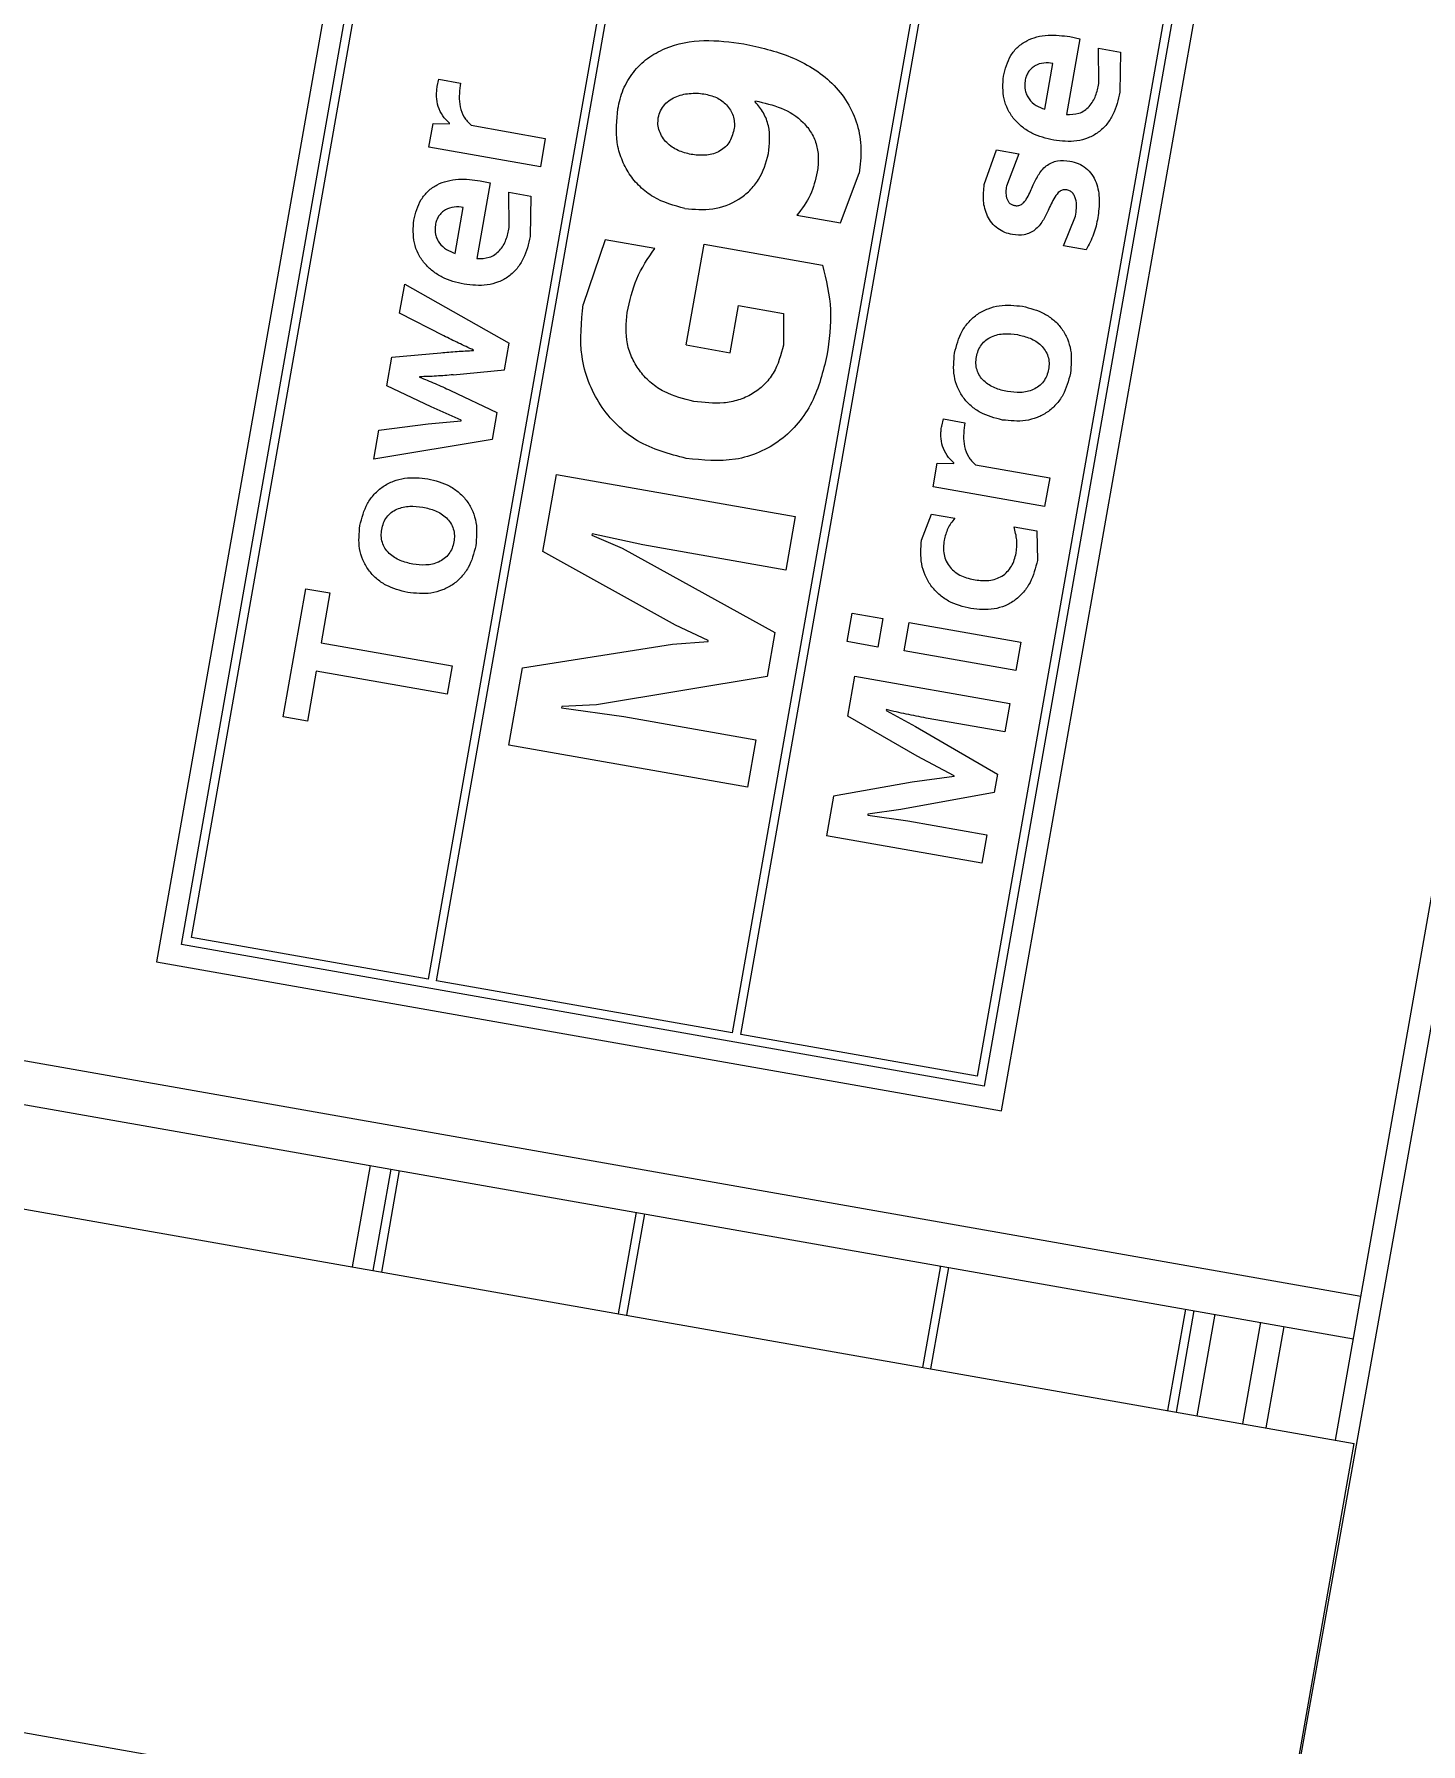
# Model space of a CAD drawing. Header units: millimetres. Extents: x 0 to 1189, y 0 to 841.
# Drawn here: x 629.282 to 632.508, y 594.199 to 598.179 of the extents above; entities that cross this region are included whole.
import ezdxf

# ---------------------------------------------------------------- set-up
doc = ezdxf.new("R2010")
doc.units = ezdxf.units.MM
doc.layers.get('0').update_dxf_attribs({"lineweight": 18})
doc.layers.add('尺寸线层', color=3, linetype='Continuous', lineweight=18)
doc.dimstyles.new('ISO-25', dxfattribs={"dimtxt": 2.5, "dimasz": 2.5, "dimexe": 1.25, "dimexo": 0.625, "dimtad": 1, "dimtxsty": 'Standard', "dimcen": 2.5, "dimdle": 5, "dimadec": 0, "dimazin": 0, "dimtfac": 1, "dimtmove": 0, "dimatfit": 3, "dimfxl": 1, "dimarcsym": 0})

# ---------------------------------------------------------------- blocks, each defined once
blk = doc.blocks.new('*X16')
at = {"layer": '尺寸线层', "linetype": 'Continuous'}
for points in [[(668.6687, 617.1299), (668.6299, 612.9938), (667.2905, 613.2299)], [(655.1602, 540.5189), (656.5383, 544.4188), (655.199, 544.6549)]]:
    blk.add_hatch(color=0, dxfattribs=at).paths.add_polyline_path(points, flags=0)
at = {"layer": '尺寸线层', "color": 0, "linetype": 'Continuous'}
for p, q in [((666.5541, 617.5027), (670.6383, 616.7826)), ((668.6687, 617.1299), (655.1602, 540.5189)), ((625.2283, 545.7966), (657.1298, 540.1716))]:
    blk.add_line(p, q, dxfattribs=at)
at = {"layer": '尺寸线层', "color": 0, "insert": (658.4206, 579.4404), "char_height": 3.5, "width": 28.938547, "attachment_point": 5, "rotation": 80.0001}
blk.add_mtext('388,96', dxfattribs=at)

msp = doc.modelspace()

# ---------------------------------------------------------------- linework, layer by layer
at = {"color": 7, "linetype": 'Continuous', "lineweight": 15}
for p, q in [((630.2264, 599.7614), (629.5665, 596.0191)), ((630.2264, 599.7614), (629.5666, 596.0191)), ((629.6244, 596.0597), (630.2669, 599.7035)), ((629.6475, 596.0759), (630.2831, 599.6803)), ((632.3095, 594.9059), (633.143, 599.633)), ((630.8335, 599.5833), (630.198, 595.9789)), ((630.2176, 595.9754), (630.8532, 599.5798)), ((631.5413, 599.4585), (630.9057, 595.8541)), ((630.9254, 595.8506), (631.5609, 599.455)), ((631.5325, 595.6725), (632.1924, 599.4148)), ((632.1114, 599.358), (631.4758, 595.7536)), ((632.1345, 599.3742), (631.492, 595.7304)), ((631.936, 592.5347), (633.0267, 598.6381)), ((631.7144, 598.168), (631.6834, 597.9918)), ((631.6915, 598.1729), (631.7144, 598.168)), ((631.7577, 598.1458), (631.8087, 598.1368)), ((631.7589, 598.0636), (631.7577, 598.1458)), ((631.8087, 598.1368), (631.8078, 598.0433)), ((631.6331, 598.0038), (631.6519, 598.1107)), ((630.2196, 598.0572), (630.2235, 598.0736)), ((630.2235, 598.0736), (630.2734, 598.0649)), ((630.2734, 598.0649), (630.2725, 598.0594)), ((630.9589, 598.0211), (630.9601, 598.0233)), ((630.1999, 597.9156), (630.2096, 597.9706)), ((630.2096, 597.9706), (630.248, 597.9702)), ((630.248, 597.9702), (630.2482, 597.9712)), ((630.2981, 597.9666), (630.4709, 597.9361)), ((630.4593, 597.8699), (630.1999, 597.9156)), ((630.4709, 597.9361), (630.4593, 597.8699)), ((631.4921, 597.8288), (631.5208, 597.9091)), ((631.5208, 597.9091), (631.5728, 597.8999)), ((631.5728, 597.8999), (631.5439, 597.8252)), ((630.3196, 597.8376), (630.3426, 597.8327)), ((631.1577, 597.7393), (631.2008, 597.8551)), ((630.3426, 597.8327), (630.3115, 597.6565)), ((630.3859, 597.8105), (630.4369, 597.8015)), ((630.3871, 597.7283), (630.3859, 597.8105)), ((630.4369, 597.8015), (630.4359, 597.708)), ((630.2612, 597.6685), (630.2801, 597.7754)), ((631.0562, 597.7572), (631.1577, 597.7393)), ((631.6767, 597.6862), (631.7046, 597.7552)), ((630.6104, 597.6999), (630.5592, 597.5496)), ((630.7253, 597.6796), (630.6104, 597.6999)), ((630.7988, 597.4553), (630.8401, 597.6896)), ((630.8401, 597.6896), (631.1154, 597.6411)), ((631.7289, 597.677), (631.6767, 597.6862)), ((630.1318, 597.5294), (630.1437, 597.5966)), ((630.1437, 597.5966), (630.3869, 597.4597)), ((630.2345, 597.4767), (630.1318, 597.5294)), ((630.9011, 597.4373), (630.9205, 597.5471)), ((630.9205, 597.5471), (631.0251, 597.5286)), ((631.0251, 597.5286), (631.0248, 597.4551)), ((630.1138, 597.4271), (630.2276, 597.4372)), ((630.3038, 597.4423), (630.304, 597.4433)), ((630.3759, 597.3972), (630.3869, 597.4597)), ((630.7988, 597.4553), (630.9011, 597.4373)), ((630.1019, 597.3599), (630.1138, 597.4271)), ((630.2053, 597.3109), (630.1019, 597.3599)), ((630.1783, 597.3813), (630.1781, 597.3803)), ((630.2566, 597.3858), (630.3759, 597.3972)), ((630.2501, 597.3493), (630.3584, 597.2978)), ((630.1983, 597.2714), (630.275, 597.279)), ((630.2752, 597.28), (630.2053, 597.3109)), ((630.275, 597.279), (630.2752, 597.28)), ((630.3584, 597.2978), (630.3473, 597.2352)), ((631.393, 597.2666), (631.3969, 597.2831)), ((631.3969, 597.2831), (631.4468, 597.2743)), ((630.072, 597.1898), (630.0838, 597.257)), ((630.0838, 597.257), (630.1983, 597.2714)), ((631.4468, 597.2743), (631.4458, 597.2689)), ((630.3473, 597.2352), (630.072, 597.1898)), ((631.3733, 597.1251), (631.3829, 597.18)), ((631.3829, 597.18), (631.4213, 597.1796)), ((631.4213, 597.1796), (631.4215, 597.1807)), ((631.4715, 597.1761), (631.6443, 597.1456)), ((630.4653, 596.9743), (630.497, 597.1537)), ((630.497, 597.1537), (631.0524, 597.0558)), ((631.6326, 597.0793), (631.3733, 597.1251)), ((631.6443, 597.1456), (631.6326, 597.0793)), ((631.0524, 597.0558), (631.0304, 596.9313)), ((631.3461, 597.0006), (631.3692, 597.0614)), ((631.3692, 597.0614), (631.4233, 597.0518)), ((630.58, 597.0156), (630.5794, 597.0125)), ((630.5794, 597.0125), (630.65, 596.9821)), ((630.6981, 596.9899), (630.58, 597.0156)), ((631.5613, 597.0317), (631.6147, 597.0223)), ((631.6147, 597.0223), (631.6157, 596.9536)), ((630.7738, 596.8033), (630.4653, 596.9743)), ((630.65, 596.9821), (631.0048, 596.7858)), ((631.0304, 596.9313), (630.6981, 596.9899)), ((629.8613, 596.5898), (629.9138, 596.8879)), ((629.9138, 596.8879), (629.9698, 596.878)), ((629.9698, 596.878), (629.9494, 596.7622)), ((630.8501, 596.7672), (630.7738, 596.8033)), ((631.1734, 596.7647), (631.1851, 596.831)), ((631.1851, 596.831), (631.2563, 596.8184)), ((631.2563, 596.8184), (631.2446, 596.7522)), ((631.3059, 596.743), (631.3176, 596.8092)), ((631.3176, 596.8092), (631.5769, 596.7635)), ((629.9494, 596.7622), (630.2545, 596.7084)), ((630.7668, 596.7592), (630.8497, 596.7649)), ((630.8497, 596.7649), (630.8501, 596.7672)), ((631.0048, 596.7858), (630.9868, 596.6839)), ((631.2446, 596.7522), (631.1734, 596.7647)), ((631.5769, 596.7635), (631.5652, 596.6973)), ((630.4177, 596.7041), (630.7668, 596.7592)), ((631.5652, 596.6973), (631.3059, 596.743)), ((629.9377, 596.696), (629.9172, 596.5799)), ((630.2428, 596.6422), (629.9377, 596.696)), ((630.2545, 596.7084), (630.2428, 596.6422)), ((630.3859, 596.524), (630.4177, 596.7041)), ((630.9868, 596.6839), (630.5898, 596.6177)), ((631.1743, 596.5913), (631.1907, 596.6845)), ((631.1907, 596.6845), (631.5517, 596.6209)), ((630.5092, 596.614), (630.5086, 596.6106)), ((630.5086, 596.6106), (630.6535, 596.5901)), ((630.5898, 596.6177), (630.5092, 596.614)), ((631.2643, 596.6065), (631.2639, 596.6042)), ((631.2639, 596.6042), (631.332, 596.5675)), ((631.5517, 596.6209), (631.5401, 596.5546)), ((629.9172, 596.5799), (629.8613, 596.5898)), ((630.6535, 596.5901), (630.9607, 596.5359)), ((631.336, 596.4982), (631.1743, 596.5913)), ((631.332, 596.5675), (631.5227, 596.4563)), ((631.5401, 596.5546), (631.3571, 596.5869)), ((630.9413, 596.4261), (630.3859, 596.524)), ((630.9607, 596.5359), (630.9413, 596.4261)), ((631.4222, 596.4525), (631.336, 596.4982)), ((631.4219, 596.4509), (631.3244, 596.4376)), ((631.4219, 596.4509), (631.4222, 596.4525)), ((631.5227, 596.4563), (631.5152, 596.4135)), ((631.1415, 596.4054), (631.1251, 596.3126)), ((631.3244, 596.4376), (631.1415, 596.4054)), ((631.5152, 596.4135), (631.2979, 596.3742)), ((631.2214, 596.3631), (631.2209, 596.3607)), ((631.2979, 596.3742), (631.2214, 596.3631)), ((631.2209, 596.3607), (631.3146, 596.3475)), ((631.3146, 596.3475), (631.4978, 596.3152)), ((631.4862, 596.249), (631.1251, 596.3126)), ((631.4978, 596.3152), (631.4862, 596.249)), ((631.492, 595.7304), (629.6244, 596.0597)), ((630.198, 595.9789), (629.6475, 596.0759)), ((629.5665, 596.0191), (629.5666, 596.0191)), ((629.5666, 596.0191), (631.5325, 595.6725)), ((630.9057, 595.8541), (630.2176, 595.9754)), ((631.4758, 595.7536), (630.9254, 595.8506)), ((629.18, 595.7014), (632.3512, 595.1423)), ((630.0631, 595.5457), (630.0215, 595.3094)), ((630.0632, 595.5457), (630.0215, 595.3094)), ((629.2073, 595.4529), (632.3528, 594.8983)), ((631.9874, 594.9627), (632.0291, 595.1991)), ((632.1346, 595.1805), (632.0929, 594.9441)), ((632.1887, 595.1709), (632.1471, 594.9346)), ((631.936, 592.5347), (632.3528, 594.8983)), ((628.9989, 594.2711), (630.5717, 593.9938))]:
    msp.add_line(p, q, dxfattribs=at)
at = {"color": 8, "linetype": 'Continuous', "lineweight": 15}
for p, q in [((632.3685, 595.2407), (628.2204, 595.9722)), ((630.0706, 595.3007), (630.1123, 595.537)), ((630.0903, 595.2972), (630.132, 595.5336)), ((630.6824, 595.4365), (630.6407, 595.2002)), ((630.6604, 595.1967), (630.7021, 595.433)), ((631.3902, 595.3117), (631.3485, 595.0754)), ((631.3681, 595.0719), (631.4098, 595.3083)), ((631.9603, 595.2112), (631.9186, 594.9748)), ((631.9799, 595.2077), (631.9383, 594.9714))]:
    msp.add_line(p, q, dxfattribs=at)
at = {"color": 7, "linetype": 'Continuous', "lineweight": 15}
for points, knots in [([(630.6395, 598.0049), (630.643, 598.0201), (630.6501, 598.0504), (630.6741, 598.091), (630.7077, 598.1238), (630.7623, 598.1541), (630.8404, 598.1684), (630.9018, 598.1604), (630.9326, 598.1565)], [0, 0, 0, 0, 0.0465435, 0.0930585, 0.1395523, 0.1860827, 0.2788761, 0.3719464, 0.3719464, 0.3719464, 0.3719464]), ([(630.9326, 598.1565), (630.9696, 598.1481), (631.0436, 598.1313), (631.1271, 598.0806), (631.1755, 598.0213), (631.1986, 597.9687), (631.2079, 597.9118), (631.2032, 597.874), (631.2008, 597.8551)], [0, 0, 0, 0, 0.1140248, 0.2276582, 0.2851535, 0.3416636, 0.3986455, 0.4556996, 0.4556996, 0.4556996, 0.4556996]), ([(631.5366, 598.0811), (631.541, 598.0978), (631.5475, 598.1228), (631.5695, 598.1496), (631.5904, 598.1641), (631.6146, 598.1731), (631.6486, 598.1783), (631.6745, 598.175), (631.6915, 598.1729)], [0, 0, 0, 0, 0.0510179, 0.0764945, 0.102216, 0.1265998, 0.1534733, 0.2046742, 0.2046742, 0.2046742, 0.2046742]), ([(631.6536, 597.9319), (631.6362, 597.936), (631.6101, 597.9422), (631.5802, 597.9618), (631.5608, 597.9802), (631.5463, 598.0027), (631.5338, 598.0363), (631.5355, 598.0632), (631.5366, 598.0811)], [0, 0, 0, 0, 0.0531608, 0.0798053, 0.10643, 0.1330521, 0.159674, 0.2126708, 0.2126708, 0.2126708, 0.2126708]), ([(631.6519, 598.1107), (631.6448, 598.1115), (631.6305, 598.1129), (631.6128, 598.1074), (631.6013, 598.0988), (631.5942, 598.0904), (631.5903, 598.0822), (631.5881, 598.0754), (631.5874, 598.0718), (631.5871, 598.0701)], [0, 0, 0, 0, 0.02153007, 0.04300695, 0.05354215, 0.06458434, 0.07535601, 0.08076061, 0.08615222, 0.08615222, 0.08615222, 0.08615222]), ([(630.2482, 597.9712), (630.2425, 597.9768), (630.2311, 597.9879), (630.2207, 598.0098), (630.2175, 598.0295), (630.2179, 598.0454), (630.2191, 598.0533), (630.2196, 598.0572)], [0, 0, 0, 0, 0.02375994, 0.04752707, 0.07128221, 0.08318473, 0.09509587, 0.09509587, 0.09509587, 0.09509587]), ([(630.2725, 598.0594), (630.2709, 598.0426), (630.2686, 598.0172), (630.2804, 597.9847), (630.2922, 597.9727), (630.2981, 597.9666)], [0, 0, 0, 0, 0.0503171, 0.075551, 0.1007763, 0.1007763, 0.1007763, 0.1007763]), ([(630.7338, 597.9842), (630.7353, 597.9898), (630.7381, 598.0009), (630.7481, 598.015), (630.7611, 598.0263), (630.7815, 598.0369), (630.8045, 598.0411), (630.8273, 598.0414), (630.8386, 598.0397), (630.8442, 598.0389)], [0, 0, 0, 0, 0.0170996, 0.0342058, 0.0508947, 0.0684536, 0.1026643, 0.1198061, 0.1369661, 0.1369661, 0.1369661, 0.1369661]), ([(630.8442, 598.0389), (630.8538, 598.0364), (630.8729, 598.0314), (630.8926, 598.0154), (630.9037, 597.9991), (630.9092, 597.9853), (630.911, 597.9731), (630.9108, 597.9632), (630.9101, 597.9584), (630.9097, 597.956)], [0, 0, 0, 0, 0.0294513, 0.0588572, 0.073787, 0.088389, 0.1031427, 0.1105212, 0.1179018, 0.1179018, 0.1179018, 0.1179018]), ([(631.5871, 598.0701), (631.5864, 598.0626), (631.5855, 598.0514), (631.5905, 598.0372), (631.598, 598.0244), (631.6122, 598.0116), (631.6261, 598.0064), (631.6331, 598.0038)], [0, 0, 0, 0, 0.02215981, 0.03331655, 0.04447271, 0.06667576, 0.08894912, 0.08894912, 0.08894912, 0.08894912]), ([(631.8078, 598.0433), (631.8035, 598.0256), (631.7972, 597.9991), (631.7777, 597.9682), (631.7581, 597.9491), (631.734, 597.9363), (631.6988, 597.9267), (631.6716, 597.9298), (631.6536, 597.9319)], [0, 0, 0, 0, 0.0541544, 0.0812543, 0.1083523, 0.1354469, 0.1625587, 0.2166486, 0.2166486, 0.2166486, 0.2166486]), ([(631.6834, 597.9918), (631.6932, 597.9918), (631.708, 597.9917), (631.7257, 598.0005), (631.7403, 598.0134), (631.7526, 598.0351), (631.7568, 598.054), (631.7589, 598.0636)], [0, 0, 0, 0, 0.0290432, 0.0436154, 0.0582207, 0.0873222, 0.1165323, 0.1165323, 0.1165323, 0.1165323]), ([(630.7957, 597.7729), (630.7702, 597.7798), (630.7319, 597.7902), (630.6903, 597.8228), (630.665, 597.8528), (630.6471, 597.888), (630.6332, 597.939), (630.637, 597.9786), (630.6395, 598.0049)], [0, 0, 0, 0, 0.0782751, 0.1177424, 0.1568503, 0.195495, 0.2354328, 0.3137881, 0.3137881, 0.3137881, 0.3137881]), ([(630.9903, 597.9006), (630.9924, 597.9224), (630.9955, 597.9551), (630.9815, 597.9909), (630.9698, 598.0092), (630.9625, 598.0171), (630.9589, 598.0211)], [0, 0, 0, 0, 0.0646065, 0.0970478, 0.1132944, 0.1295535, 0.1295535, 0.1295535, 0.1295535]), ([(630.9601, 598.0233), (630.9802, 598.0187), (631.0204, 598.0096), (631.0657, 597.9818), (631.0911, 597.9489), (631.1034, 597.9201), (631.1064, 597.8942), (631.1058, 597.8735), (631.1042, 597.8633), (631.1034, 597.8582)], [0, 0, 0, 0, 0.061976, 0.123689, 0.1546702, 0.1856462, 0.2166258, 0.2321381, 0.2476664, 0.2476664, 0.2476664, 0.2476664]), ([(630.81, 597.8987), (630.7997, 597.9013), (630.779, 597.9063), (630.7564, 597.9217), (630.7427, 597.9383), (630.7358, 597.9528), (630.7321, 597.9685), (630.7333, 597.979), (630.7338, 597.9842)], [0, 0, 0, 0, 0.0318827, 0.0637279, 0.0799397, 0.0960276, 0.1116583, 0.1275378, 0.1275378, 0.1275378, 0.1275378]), ([(630.9097, 597.956), (630.9068, 597.9454), (630.9024, 597.9295), (630.8873, 597.9134), (630.8693, 597.9014), (630.8422, 597.8948), (630.8207, 597.8974), (630.81, 597.8987)], [0, 0, 0, 0, 0.0323363, 0.0485893, 0.064827, 0.0972009, 0.1296377, 0.1296377, 0.1296377, 0.1296377]), ([(630.7957, 597.7729), (630.8174, 597.771), (630.8607, 597.7671), (630.9133, 597.7869), (630.9471, 597.8141), (630.9753, 597.8477), (630.9843, 597.8795), (630.9903, 597.9006)], [0, 0, 0, 0, 0.0649931, 0.1298977, 0.1622908, 0.1950561, 0.2599477, 0.2599477, 0.2599477, 0.2599477]), ([(631.6046, 597.8244), (631.6086, 597.8331), (631.6167, 597.8505), (631.6319, 597.8699), (631.6485, 597.8797), (631.6669, 597.886), (631.6814, 597.8843), (631.6911, 597.8832)], [0, 0, 0, 0, 0.0288936, 0.0576646, 0.0720858, 0.0865114, 0.11527, 0.11527, 0.11527, 0.11527]), ([(631.6911, 597.8832), (631.6978, 597.8817), (631.7113, 597.8786), (631.7291, 597.8677), (631.7433, 597.8524), (631.7559, 597.8277), (631.7616, 597.7927), (631.7581, 597.7653), (631.7564, 597.7516)], [0, 0, 0, 0, 0.0207071, 0.0413855, 0.0615377, 0.082769, 0.1240485, 0.1654537, 0.1654537, 0.1654537, 0.1654537]), ([(630.1647, 597.7458), (630.1691, 597.7625), (630.1757, 597.7875), (630.1977, 597.8143), (630.2186, 597.8288), (630.2428, 597.8378), (630.2767, 597.843), (630.3026, 597.8397), (630.3196, 597.8376)], [0, 0, 0, 0, 0.0510292, 0.0764927, 0.1022261, 0.1266099, 0.1534832, 0.2046844, 0.2046844, 0.2046844, 0.2046844]), ([(631.1034, 597.8582), (631.0992, 597.8396), (631.0908, 597.8025), (631.0677, 597.7723), (631.0562, 597.7572)], [0, 0, 0, 0, 0.0564785, 0.1128501, 0.1128501, 0.1128501, 0.1128501]), ([(631.5578, 597.7124), (631.5517, 597.7137), (631.5395, 597.7165), (631.5228, 597.7257), (631.5092, 597.7389), (631.4959, 597.7601), (631.4881, 597.7913), (631.4908, 597.8162), (631.4921, 597.8288)], [0, 0, 0, 0, 0.0188153, 0.0376047, 0.0564948, 0.0751994, 0.112309, 0.1502392, 0.1502392, 0.1502392, 0.1502392]), ([(631.5439, 597.8252), (631.5432, 597.8207), (631.5419, 597.8116), (631.543, 597.8), (631.5462, 597.7913), (631.5502, 597.7857), (631.5557, 597.7816), (631.5601, 597.7804), (631.5624, 597.7798)], [0, 0, 0, 0, 0.01370365, 0.02739363, 0.03462111, 0.0410946, 0.04794692, 0.05479482, 0.05479482, 0.05479482, 0.05479482]), ([(631.5624, 597.7798), (631.5651, 597.7795), (631.5707, 597.7789), (631.5785, 597.7818), (631.5849, 597.7873), (631.5947, 597.801), (631.6002, 597.8141), (631.6046, 597.8244)], [0, 0, 0, 0, 0.00833761, 0.0166574, 0.02415687, 0.03337266, 0.06677267, 0.06677267, 0.06677267, 0.06677267]), ([(631.6842, 597.8161), (631.6813, 597.8164), (631.677, 597.8169), (631.6714, 597.8149), (631.6639, 597.8104), (631.6521, 597.7948), (631.6453, 597.7788), (631.6408, 597.7681)], [0, 0, 0, 0, 0.00871929, 0.01277253, 0.01746562, 0.03487344, 0.06986281, 0.06986281, 0.06986281, 0.06986281]), ([(631.7046, 597.7552), (631.7062, 597.7671), (631.7083, 597.7823), (631.7035, 597.7997), (631.6992, 597.8076), (631.6928, 597.8139), (631.6871, 597.8154), (631.6842, 597.8161)], [0, 0, 0, 0, 0.03562855, 0.04512068, 0.05395797, 0.06246577, 0.07133324, 0.07133324, 0.07133324, 0.07133324]), ([(630.2801, 597.7754), (630.2729, 597.7762), (630.2586, 597.7776), (630.241, 597.7721), (630.2294, 597.7635), (630.2224, 597.7551), (630.2184, 597.7469), (630.2162, 597.7401), (630.2156, 597.7365), (630.2152, 597.7348)], [0, 0, 0, 0, 0.0215306, 0.04301094, 0.05353913, 0.0645813, 0.07536364, 0.08075683, 0.08614844, 0.08614844, 0.08614844, 0.08614844]), ([(631.6408, 597.7681), (631.6368, 597.7599), (631.6287, 597.7435), (631.6141, 597.7252), (631.5983, 597.7157), (631.5808, 597.7098), (631.567, 597.7113), (631.5578, 597.7124)], [0, 0, 0, 0, 0.0274845, 0.0548819, 0.0685991, 0.0823291, 0.1096831, 0.1096831, 0.1096831, 0.1096831]), ([(630.2817, 597.5966), (630.2643, 597.6007), (630.2383, 597.6069), (630.2083, 597.6265), (630.1889, 597.6449), (630.1744, 597.6674), (630.1619, 597.701), (630.1636, 597.7279), (630.1647, 597.7458)], [0, 0, 0, 0, 0.0531607, 0.0798038, 0.1064323, 0.1330545, 0.1596762, 0.2126609, 0.2126609, 0.2126609, 0.2126609]), ([(630.2152, 597.7348), (630.2146, 597.7273), (630.2137, 597.7161), (630.2186, 597.7019), (630.2262, 597.6891), (630.2403, 597.6763), (630.2542, 597.6711), (630.2612, 597.6685)], [0, 0, 0, 0, 0.02217167, 0.03332847, 0.04447434, 0.06667732, 0.08895061, 0.08895061, 0.08895061, 0.08895061]), ([(630.3115, 597.6565), (630.3214, 597.6565), (630.3361, 597.6564), (630.3538, 597.6652), (630.3685, 597.6781), (630.3808, 597.6998), (630.385, 597.7187), (630.3871, 597.7283)], [0, 0, 0, 0, 0.0290434, 0.0436154, 0.0582207, 0.0873222, 0.1165323, 0.1165323, 0.1165323, 0.1165323]), ([(631.7564, 597.7516), (631.7537, 597.7385), (631.7484, 597.7122), (631.7354, 597.6887), (631.7289, 597.677)], [0, 0, 0, 0, 0.04005635, 0.08005211, 0.08005211, 0.08005211, 0.08005211]), ([(630.4359, 597.708), (630.4317, 597.6903), (630.4253, 597.6638), (630.4059, 597.6329), (630.3862, 597.6138), (630.3621, 597.601), (630.3269, 597.5914), (630.2998, 597.5945), (630.2817, 597.5966)], [0, 0, 0, 0, 0.0541544, 0.0812645, 0.1083541, 0.1354544, 0.1625718, 0.2166562, 0.2166562, 0.2166562, 0.2166562]), ([(630.6614, 597.5305), (630.6671, 597.5575), (630.6787, 597.6114), (630.7098, 597.6569), (630.7253, 597.6796)], [0, 0, 0, 0, 0.0820213, 0.1638655, 0.1638655, 0.1638655, 0.1638655]), ([(631.1154, 597.6411), (631.124, 597.6064), (631.1412, 597.537), (631.1311, 597.4662), (631.126, 597.4308)], [0, 0, 0, 0, 0.1061771, 0.2125782, 0.2125782, 0.2125782, 0.2125782]), ([(630.7988, 597.1911), (630.7594, 597.2015), (630.7002, 597.2171), (630.6361, 597.2679), (630.5974, 597.3148), (630.5696, 597.3691), (630.5486, 597.4481), (630.555, 597.509), (630.5592, 597.5496)], [0, 0, 0, 0, 0.120896, 0.1815716, 0.2422548, 0.3028002, 0.3636393, 0.484695, 0.484695, 0.484695, 0.484695]), ([(630.8165, 597.3239), (630.7928, 597.3297), (630.7573, 597.3385), (630.7167, 597.3657), (630.6913, 597.392), (630.6723, 597.4232), (630.656, 597.4694), (630.6592, 597.5061), (630.6614, 597.5305)], [0, 0, 0, 0, 0.0725689, 0.1089386, 0.1453092, 0.1816777, 0.2180336, 0.2904498, 0.2904498, 0.2904498, 0.2904498]), ([(631.4229, 597.4365), (631.4275, 597.4541), (631.4343, 597.4806), (631.4559, 597.5101), (631.4764, 597.5281), (631.5006, 597.5406), (631.5358, 597.5498), (631.563, 597.5472), (631.5811, 597.5454)], [0, 0, 0, 0, 0.0540273, 0.0811308, 0.1082196, 0.1353223, 0.1624352, 0.2164998, 0.2164998, 0.2164998, 0.2164998]), ([(631.5811, 597.5454), (631.5986, 597.5409), (631.625, 597.5341), (631.6547, 597.5133), (631.6732, 597.4934), (631.6863, 597.4696), (631.6968, 597.4347), (631.6942, 597.4075), (631.6925, 597.3894)], [0, 0, 0, 0, 0.0538959, 0.0809242, 0.107943, 0.1349656, 0.1619872, 0.2158601, 0.2158601, 0.2158601, 0.2158601]), ([(631.4738, 597.4275), (631.475, 597.4326), (631.4774, 597.4426), (631.485, 597.4561), (631.4957, 597.4672), (631.5134, 597.4775), (631.539, 597.483), (631.5593, 597.4805), (631.5694, 597.4792)], [0, 0, 0, 0, 0.015537, 0.0309482, 0.045903, 0.061306, 0.0918758, 0.1225227, 0.1225227, 0.1225227, 0.1225227]), ([(631.5694, 597.4792), (631.5793, 597.4769), (631.5991, 597.4724), (631.6213, 597.4586), (631.6343, 597.4428), (631.6409, 597.4289), (631.6429, 597.4162), (631.6428, 597.406), (631.642, 597.4009), (631.6417, 597.3984)], [0, 0, 0, 0, 0.0305316, 0.060967, 0.0762321, 0.0914866, 0.1067514, 0.1144014, 0.122041, 0.122041, 0.122041, 0.122041]), ([(630.2276, 597.4372), (630.2402, 597.4383), (630.2656, 597.4405), (630.2911, 597.4417), (630.3038, 597.4423)], [0, 0, 0, 0, 0.03822029, 0.07644774, 0.07644774, 0.07644774, 0.07644774]), ([(630.304, 597.4433), (630.2923, 597.4487), (630.269, 597.4594), (630.246, 597.4709), (630.2345, 597.4767)], [0, 0, 0, 0, 0.03853937, 0.07707885, 0.07707885, 0.07707885, 0.07707885]), ([(631.0248, 597.4551), (631.0189, 597.4324), (631.0099, 597.3982), (630.9804, 597.3615), (630.9526, 597.3401), (630.9205, 597.326), (630.8745, 597.3169), (630.8397, 597.3211), (630.8165, 597.3239)], [0, 0, 0, 0, 0.0694909, 0.1043718, 0.1392537, 0.1739738, 0.2090298, 0.2787183, 0.2787183, 0.2787183, 0.2787183]), ([(631.126, 597.4308), (631.1169, 597.3933), (631.1033, 597.337), (631.0606, 597.2725), (631.0191, 597.2325), (630.9691, 597.2034), (630.895, 597.1813), (630.8372, 597.1872), (630.7988, 597.1911)], [0, 0, 0, 0, 0.1146561, 0.1721193, 0.229555, 0.2865144, 0.3444197, 0.4589601, 0.4589601, 0.4589601, 0.4589601]), ([(631.5344, 597.2805), (631.5168, 597.285), (631.4905, 597.2918), (631.4607, 597.3126), (631.4423, 597.3326), (631.4292, 597.3564), (631.4187, 597.3912), (631.4212, 597.4184), (631.4229, 597.4365)], [0, 0, 0, 0, 0.05389, 0.0809133, 0.1079214, 0.1349352, 0.1619503, 0.2158108, 0.2158108, 0.2158108, 0.2158108]), ([(631.546, 597.3467), (631.5361, 597.349), (631.5163, 597.3536), (631.4941, 597.3674), (631.481, 597.383), (631.4746, 597.397), (631.472, 597.4122), (631.4732, 597.4224), (631.4738, 597.4275)], [0, 0, 0, 0, 0.0305415, 0.0609972, 0.0765268, 0.0913467, 0.1066769, 0.1220692, 0.1220692, 0.1220692, 0.1220692]), ([(631.6417, 597.3984), (631.6405, 597.3934), (631.6381, 597.3835), (631.6304, 597.37), (631.6196, 597.359), (631.602, 597.3484), (631.5764, 597.343), (631.5562, 597.3455), (631.546, 597.3467)], [0, 0, 0, 0, 0.0153588, 0.0306058, 0.0459067, 0.0612437, 0.0917692, 0.1223933, 0.1223933, 0.1223933, 0.1223933]), ([(630.1781, 597.3803), (630.1903, 597.3755), (630.2146, 597.3659), (630.2383, 597.3548), (630.2501, 597.3493)], [0, 0, 0, 0, 0.0392185, 0.07843521, 0.07843521, 0.07843521, 0.07843521]), ([(630.2566, 597.3858), (630.2436, 597.3846), (630.2175, 597.3823), (630.1914, 597.3816), (630.1783, 597.3813)], [0, 0, 0, 0, 0.03921611, 0.07843963, 0.07843963, 0.07843963, 0.07843963]), ([(631.6925, 597.3894), (631.688, 597.3718), (631.6812, 597.3453), (631.6596, 597.3158), (631.6392, 597.2979), (631.6149, 597.2855), (631.5798, 597.2759), (631.5525, 597.2787), (631.5344, 597.2805)], [0, 0, 0, 0, 0.0540558, 0.0811645, 0.1082722, 0.134932, 0.1625081, 0.216594, 0.216594, 0.216594, 0.216594]), ([(631.4215, 597.1807), (631.4158, 597.1862), (631.4044, 597.1974), (631.3941, 597.2193), (631.3908, 597.239), (631.3912, 597.2549), (631.3924, 597.2627), (631.393, 597.2666)], [0, 0, 0, 0, 0.02375993, 0.04752715, 0.07128221, 0.08318473, 0.09509587, 0.09509587, 0.09509587, 0.09509587]), ([(631.4458, 597.2689), (631.4442, 597.252), (631.4419, 597.2267), (631.4537, 597.1942), (631.4655, 597.1821), (631.4715, 597.1761)], [0, 0, 0, 0, 0.050329, 0.0755629, 0.1007883, 0.1007883, 0.1007883, 0.1007883]), ([(630.0394, 597.035), (630.044, 597.0526), (630.0508, 597.0791), (630.0723, 597.1086), (630.0928, 597.1266), (630.1171, 597.139), (630.1523, 597.1483), (630.1795, 597.1457), (630.1975, 597.1439)], [0, 0, 0, 0, 0.0540367, 0.0811438, 0.1082326, 0.1353299, 0.1624428, 0.2165075, 0.2165075, 0.2165075, 0.2165075]), ([(630.1975, 597.1439), (630.2151, 597.1394), (630.2414, 597.1326), (630.2712, 597.1118), (630.2897, 597.0918), (630.3028, 597.068), (630.3133, 597.0332), (630.3107, 597.006), (630.309, 596.9879)], [0, 0, 0, 0, 0.0538958, 0.080924, 0.107943, 0.1349656, 0.1619871, 0.2158482, 0.2158482, 0.2158482, 0.2158482]), ([(630.0902, 597.026), (630.0915, 597.0311), (630.0938, 597.0411), (630.1015, 597.0546), (630.1121, 597.0657), (630.1298, 597.076), (630.1555, 597.0814), (630.1757, 597.0789), (630.1859, 597.0777)], [0, 0, 0, 0, 0.015537, 0.0309378, 0.0459011, 0.0613042, 0.0918711, 0.1225181, 0.1225181, 0.1225181, 0.1225181]), ([(630.1859, 597.0777), (630.1958, 597.0754), (630.2156, 597.0709), (630.2378, 597.0571), (630.2508, 597.0413), (630.2574, 597.0273), (630.2594, 597.0146), (630.2593, 597.0044), (630.2585, 596.9994), (630.2581, 596.9969)], [0, 0, 0, 0, 0.0305285, 0.0609755, 0.0762368, 0.0914938, 0.1067577, 0.1144077, 0.122048, 0.122048, 0.122048, 0.122048]), ([(631.4233, 597.0518), (631.4174, 597.0442), (631.4057, 597.0288), (631.4009, 597.0101), (631.3985, 597.0008)], [0, 0, 0, 0, 0.02867803, 0.05730315, 0.05730315, 0.05730315, 0.05730315]), ([(630.1508, 596.879), (630.1333, 596.8835), (630.107, 596.8903), (630.0772, 596.9111), (630.0588, 596.9311), (630.0456, 596.9549), (630.0352, 596.9897), (630.0377, 597.0169), (630.0394, 597.035)], [0, 0, 0, 0, 0.0538863, 0.0809094, 0.1079303, 0.1349337, 0.1619472, 0.2158076, 0.2158076, 0.2158076, 0.2158076]), ([(630.1625, 596.9452), (630.1526, 596.9475), (630.1328, 596.952), (630.1105, 596.9659), (630.0974, 596.9815), (630.0911, 596.9955), (630.0885, 597.0107), (630.0897, 597.0209), (630.0902, 597.026)], [0, 0, 0, 0, 0.0305446, 0.0609938, 0.0765197, 0.0913395, 0.1066698, 0.1220736, 0.1220736, 0.1220736, 0.1220736]), ([(631.4611, 596.8417), (631.4431, 596.8461), (631.4161, 596.8527), (631.3861, 596.8745), (631.3671, 596.8947), (631.3536, 596.919), (631.3427, 596.9544), (631.3447, 596.9821), (631.3461, 597.0006)], [0, 0, 0, 0, 0.0549861, 0.0825693, 0.1101316, 0.1376941, 0.1652543, 0.2202134, 0.2202134, 0.2202134, 0.2202134]), ([(631.3985, 597.0008), (631.3975, 596.9896), (631.3961, 596.9728), (631.4031, 596.9514), (631.4121, 596.9374), (631.4245, 596.926), (631.4437, 596.9144), (631.4603, 596.9107), (631.4712, 596.9082)], [0, 0, 0, 0, 0.0332881, 0.0499747, 0.0666615, 0.0828373, 0.1000851, 0.1334562, 0.1334562, 0.1334562, 0.1334562]), ([(631.5662, 596.9704), (631.5673, 596.9808), (631.5695, 597.0015), (631.564, 597.0216), (631.5613, 597.0317)], [0, 0, 0, 0, 0.03097152, 0.06201882, 0.06201882, 0.06201882, 0.06201882]), ([(630.309, 596.9879), (630.3045, 596.9703), (630.2977, 596.9437), (630.2761, 596.9143), (630.2557, 596.8964), (630.2314, 596.884), (630.1962, 596.8744), (630.1689, 596.8772), (630.1508, 596.879)], [0, 0, 0, 0, 0.0540671, 0.0811758, 0.1082756, 0.1349409, 0.1625112, 0.2165971, 0.2165971, 0.2165971, 0.2165971]), ([(630.2581, 596.9969), (630.257, 596.9919), (630.2546, 596.9819), (630.2469, 596.9685), (630.2361, 596.9575), (630.2185, 596.9469), (630.1929, 596.9414), (630.1726, 596.9439), (630.1625, 596.9452)], [0, 0, 0, 0, 0.0153473, 0.0306047, 0.0459057, 0.0612375, 0.0917629, 0.1223931, 0.1223931, 0.1223931, 0.1223931]), ([(631.4712, 596.9082), (631.4819, 596.9071), (631.4979, 596.9054), (631.5189, 596.9102), (631.5337, 596.9168), (631.546, 596.9272), (631.5595, 596.9442), (631.5635, 596.9599), (631.5662, 596.9704)], [0, 0, 0, 0, 0.0320568, 0.0481178, 0.0641623, 0.0802018, 0.0962611, 0.1282637, 0.1282637, 0.1282637, 0.1282637]), ([(631.6157, 596.9536), (631.6112, 596.9361), (631.6046, 596.9097), (631.5843, 596.8796), (631.5647, 596.8607), (631.541, 596.8475), (631.5062, 596.837), (631.4791, 596.8398), (631.4611, 596.8417)], [0, 0, 0, 0, 0.0538709, 0.0808661, 0.1078524, 0.1348381, 0.1618365, 0.2156646, 0.2156646, 0.2156646, 0.2156646]), ([(631.3571, 596.5869), (631.3416, 596.5898), (631.3105, 596.5957), (631.2797, 596.6029), (631.2643, 596.6065)], [0, 0, 0, 0, 0.0474298, 0.09486678, 0.09486678, 0.09486678, 0.09486678])]:
    msp.add_open_spline(points, degree=3, knots=knots, dxfattribs=at)

# ---------------------------------------------------------------- dimensions: what is measured, and where the dimension line sits
at = {"layer": '尺寸线层'}
dim = msp.add_linear_dim(base=(655.1602, 540.5189), p1=(666.5541, 617.5027), p2=(625.2283, 545.7966), angle=80.0001, dimstyle='ISO-25', override={"dimtxt": 3.5, "dimasz": 4.08, "dimexe": 2, "dimexo": 0, "dimgap": 1.524, "dimlfac": 5, "dimzin": 0, "dimsah": 1, "dimdle": 8.16, "dimadec": 2, "dimtfill": 1, "dimtolj": 1, "dimtzin": 8}, dxfattribs=at)
dim.commit()
dim.dimension.update_dxf_attribs({"geometry": '*X16', "text_midpoint": (658.4206, 579.4404)})

doc.saveas('drawing.dxf')
